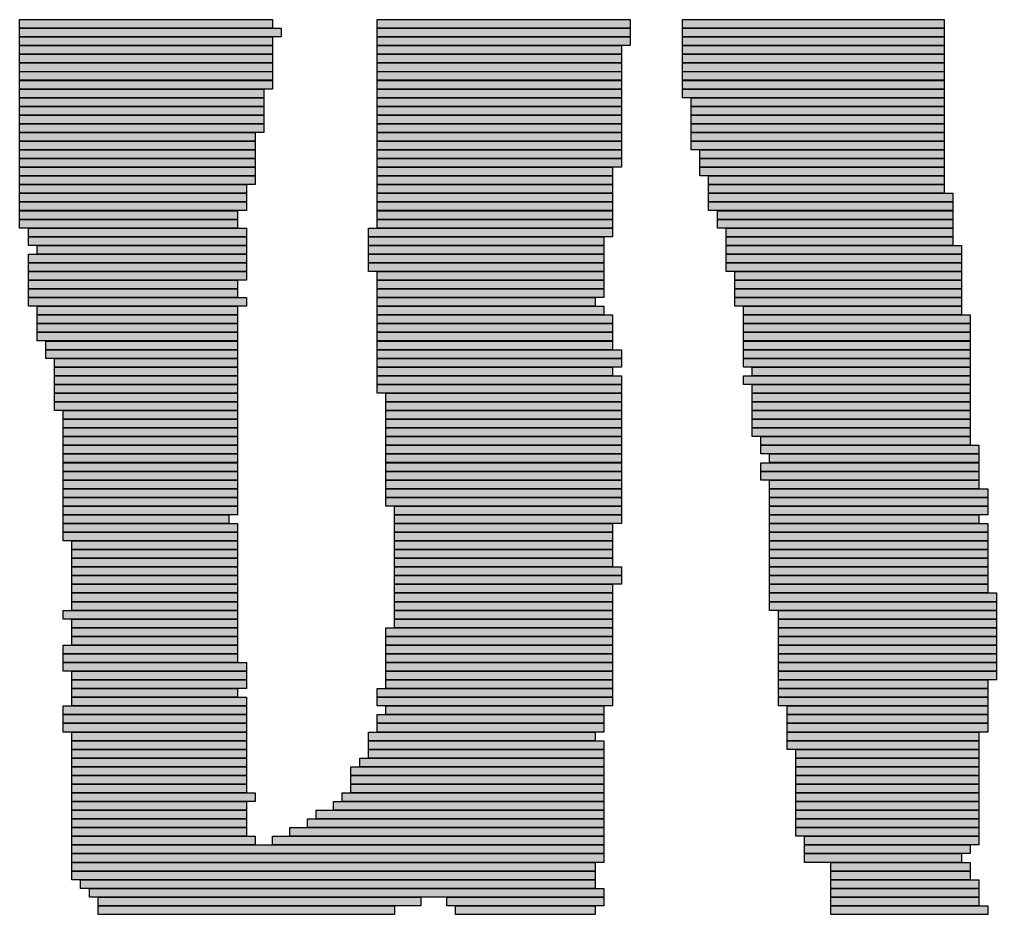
# Model space of a CAD drawing. Header units: millimetres. Extents: x 2 to 42044, y 4087 to 28530.
# Drawn here: x 6440 to 7145, y 8288 to 8933 of the extents above; entities that cross this region are included whole.
import ezdxf

# ---------------------------------------------------------------- set-up
doc = ezdxf.new("R2010")
doc.units = ezdxf.units.MM
doc.header["$LTSCALE"] = 50
doc.layers.add('00_Wand_Bestand', color=7, linetype='Continuous')

msp = doc.modelspace()

# ---------------------------------------------------------------- hatches: boundary and pattern name
at = {"layer": '00_Wand_Bestand'}
for points in [[(6439.96, 8933.33), (6622.54, 8933.33), (6622.54, 8927.04), (6439.96, 8927.04)], [(6698.09, 8933.33), (6880.63, 8933.33), (6880.63, 8927.04), (6698.09, 8927.04)], [(6918.4, 8933.33), (7107.23, 8933.33), (7107.23, 8927.04), (6918.4, 8927.04)], [(6439.96, 8927.05), (6628.83, 8927.05), (6628.83, 8920.8), (6439.96, 8920.8)], [(6698.09, 8927.05), (6880.63, 8927.05), (6880.63, 8920.8), (6698.09, 8920.8)], [(6918.4, 8927.05), (7107.23, 8927.05), (7107.23, 8920.8), (6918.4, 8920.8)], [(6439.96, 8920.8), (6622.54, 8920.8), (6622.54, 8914.52), (6439.96, 8914.52)], [(6698.09, 8920.8), (6880.63, 8920.8), (6880.63, 8914.52), (6698.09, 8914.52)], [(6918.4, 8920.8), (7107.23, 8920.8), (7107.23, 8914.52), (6918.4, 8914.52)], [(6439.96, 8914.52), (6622.54, 8914.52), (6622.54, 8908.24), (6439.96, 8908.24)], [(6698.09, 8914.52), (6874.35, 8914.52), (6874.35, 8908.24), (6698.09, 8908.24)], [(6918.4, 8914.52), (7107.23, 8914.52), (7107.23, 8908.24), (6918.4, 8908.24)], [(6439.96, 8908.24), (6622.54, 8908.24), (6622.54, 8902), (6439.96, 8902)], [(6698.09, 8908.24), (6874.35, 8908.24), (6874.35, 8902), (6698.09, 8902)], [(6918.4, 8908.24), (7107.23, 8908.24), (7107.23, 8902), (6918.4, 8902)], [(6439.96, 8902), (6622.54, 8902), (6622.54, 8895.71), (6439.96, 8895.71)], [(6698.09, 8902), (6874.35, 8902), (6874.35, 8895.71), (6698.09, 8895.71)], [(6918.4, 8902), (7107.23, 8902), (7107.23, 8895.71), (6918.4, 8895.71)], [(6439.96, 8895.72), (6622.54, 8895.72), (6622.54, 8889.47), (6439.96, 8889.47)], [(6698.09, 8895.72), (6874.35, 8895.72), (6874.35, 8889.47), (6698.09, 8889.47)], [(6918.4, 8895.72), (7107.23, 8895.72), (7107.23, 8889.47), (6918.4, 8889.47)], [(6439.96, 8889.44), (6622.54, 8889.44), (6622.54, 8883.16), (6439.96, 8883.16)], [(6698.09, 8889.44), (6874.35, 8889.44), (6874.35, 8883.16), (6698.09, 8883.16)], [(6918.4, 8889.44), (7107.23, 8889.44), (7107.23, 8883.16), (6918.4, 8883.16)], [(6439.96, 8883.16), (6616.22, 8883.16), (6616.22, 8876.88), (6439.96, 8876.88)], [(6439.96, 8876.88), (6616.22, 8876.88), (6616.22, 8870.63), (6439.96, 8870.63)], [(6698.09, 8883.16), (6874.35, 8883.16), (6874.35, 8876.88), (6698.09, 8876.88)], [(6698.09, 8876.88), (6874.35, 8876.88), (6874.35, 8870.63), (6698.09, 8870.63)], [(6918.4, 8883.16), (7107.23, 8883.16), (7107.23, 8876.88), (6918.4, 8876.88)], [(6924.67, 8876.88), (7107.22, 8876.88), (7107.22, 8870.63), (6924.67, 8870.63)], [(6439.96, 8870.64), (6616.22, 8870.64), (6616.22, 8864.35), (6439.96, 8864.35)], [(6698.09, 8870.64), (6874.35, 8870.64), (6874.35, 8864.35), (6698.09, 8864.35)], [(6924.67, 8870.64), (7107.22, 8870.64), (7107.22, 8864.35), (6924.67, 8864.35)], [(6439.96, 8864.36), (6616.22, 8864.36), (6616.22, 8858.11), (6439.96, 8858.11)], [(6698.09, 8864.36), (6874.35, 8864.36), (6874.35, 8858.11), (6698.09, 8858.11)], [(6924.67, 8864.36), (7107.22, 8864.36), (7107.22, 8858.11), (6924.67, 8858.11)], [(6439.96, 8858.11), (6616.22, 8858.11), (6616.22, 8851.83), (6439.96, 8851.83)], [(6698.09, 8858.11), (6874.35, 8858.11), (6874.35, 8851.83), (6698.09, 8851.83)], [(6924.67, 8858.11), (7107.22, 8858.11), (7107.22, 8851.83), (6924.67, 8851.83)], [(6439.96, 8851.83), (6609.94, 8851.83), (6609.94, 8845.59), (6439.96, 8845.59)], [(6698.09, 8851.83), (6874.35, 8851.83), (6874.35, 8845.59), (6698.09, 8845.59)], [(6924.67, 8851.83), (7107.22, 8851.83), (7107.22, 8845.59), (6924.67, 8845.59)], [(6439.96, 8845.59), (6609.94, 8845.59), (6609.94, 8839.31), (6439.96, 8839.31)], [(6698.09, 8845.59), (6874.35, 8845.59), (6874.35, 8839.31), (6698.09, 8839.31)], [(6924.67, 8845.59), (7107.22, 8845.59), (7107.22, 8839.31), (6924.67, 8839.31)], [(6439.96, 8839.28), (6609.94, 8839.28), (6609.94, 8832.99), (6439.96, 8832.99)], [(6698.09, 8839.28), (6874.35, 8839.28), (6874.35, 8832.99), (6698.09, 8832.99)], [(6930.99, 8839.28), (7107.25, 8839.28), (7107.25, 8832.99), (6930.99, 8832.99)], [(6439.96, 8832.99), (6609.94, 8832.99), (6609.94, 8826.75), (6439.96, 8826.75)], [(6698.09, 8832.99), (6874.35, 8832.99), (6874.35, 8826.75), (6698.09, 8826.75)], [(6930.99, 8832.99), (7107.25, 8832.99), (7107.25, 8826.75), (6930.99, 8826.75)], [(6439.96, 8826.75), (6609.94, 8826.75), (6609.94, 8820.47), (6439.96, 8820.47)], [(6439.96, 8820.47), (6609.94, 8820.47), (6609.94, 8814.22), (6439.96, 8814.22)], [(6698.09, 8826.75), (6868.03, 8826.75), (6868.03, 8820.47), (6698.09, 8820.47)], [(6698.09, 8820.47), (6868.03, 8820.47), (6868.03, 8814.22), (6698.09, 8814.22)], [(6930.99, 8826.75), (7107.25, 8826.75), (7107.25, 8820.47), (6930.99, 8820.47)], [(6937.3, 8820.47), (7107.24, 8820.47), (7107.24, 8814.22), (6937.3, 8814.22)], [(6439.96, 8814.23), (6603.65, 8814.23), (6603.65, 8807.94), (6439.96, 8807.94)], [(6698.09, 8814.23), (6868.03, 8814.23), (6868.03, 8807.94), (6698.09, 8807.94)], [(6937.3, 8814.23), (7107.24, 8814.23), (7107.24, 8807.94), (6937.3, 8807.94)], [(6439.96, 8807.95), (6603.65, 8807.95), (6603.65, 8801.67), (6439.96, 8801.67)], [(6698.09, 8807.95), (6868.03, 8807.95), (6868.03, 8801.67), (6698.09, 8801.67)], [(6937.3, 8807.95), (7113.53, 8807.95), (7113.53, 8801.67), (6937.3, 8801.67)], [(6439.96, 8801.67), (6603.65, 8801.67), (6603.65, 8795.42), (6439.96, 8795.42)], [(6698.09, 8801.67), (6868.03, 8801.67), (6868.03, 8795.42), (6698.09, 8795.42)], [(6937.3, 8801.67), (7113.53, 8801.67), (7113.53, 8795.42), (6937.3, 8795.42)], [(6439.96, 8795.39), (6597.33, 8795.39), (6597.33, 8789.11), (6439.96, 8789.11)], [(6698.09, 8795.39), (6868.03, 8795.39), (6868.03, 8789.11), (6698.09, 8789.11)], [(6943.58, 8795.39), (7113.52, 8795.39), (7113.52, 8789.11), (6943.58, 8789.11)], [(6439.96, 8789.11), (6597.33, 8789.11), (6597.33, 8782.86), (6439.96, 8782.86)], [(6698.09, 8789.11), (6868.03, 8789.11), (6868.03, 8782.86), (6698.09, 8782.86)], [(6943.58, 8789.11), (7113.52, 8789.11), (7113.52, 8782.86), (6943.58, 8782.86)], [(6446.31, 8782.86), (6603.68, 8782.86), (6603.68, 8776.58), (6446.31, 8776.58)], [(6691.81, 8782.86), (6868.03, 8782.86), (6868.03, 8776.58), (6691.81, 8776.58)], [(6949.86, 8782.86), (7113.52, 8782.86), (7113.52, 8776.58), (6949.86, 8776.58)], [(6446.31, 8776.59), (6603.68, 8776.59), (6603.68, 8770.3), (6446.31, 8770.3)], [(6691.81, 8776.59), (6861.75, 8776.59), (6861.75, 8770.3), (6691.81, 8770.3)], [(6949.86, 8776.59), (7113.52, 8776.59), (7113.52, 8770.3), (6949.86, 8770.3)], [(6446.31, 8764.06), (6603.68, 8764.06), (6603.68, 8757.78), (6446.31, 8757.78)], [(6452.59, 8770.31), (6603.68, 8770.31), (6603.68, 8764.06), (6452.59, 8764.06)], [(6691.81, 8770.31), (6861.75, 8770.31), (6861.75, 8764.06), (6691.81, 8764.06)], [(6691.81, 8764.06), (6861.75, 8764.06), (6861.75, 8757.78), (6691.81, 8757.78)], [(6949.86, 8770.31), (7119.84, 8770.31), (7119.84, 8764.06), (6949.86, 8764.06)], [(6949.86, 8764.06), (7119.84, 8764.06), (7119.84, 8757.78), (6949.86, 8757.78)], [(6446.31, 8757.78), (6603.68, 8757.78), (6603.68, 8751.54), (6446.31, 8751.54)], [(6691.81, 8757.78), (6861.75, 8757.78), (6861.75, 8751.54), (6691.81, 8751.54)], [(6949.86, 8757.78), (7119.84, 8757.78), (7119.84, 8751.54), (6949.86, 8751.54)], [(6446.31, 8751.51), (6603.68, 8751.51), (6603.68, 8745.22), (6446.31, 8745.22)], [(6698.09, 8751.51), (6861.74, 8751.51), (6861.74, 8745.22), (6698.09, 8745.22)], [(6956.14, 8751.51), (7119.84, 8751.51), (7119.84, 8745.22), (6956.14, 8745.22)], [(6446.31, 8745.22), (6597.36, 8745.22), (6597.36, 8738.94), (6446.31, 8738.94)], [(6698.09, 8745.22), (6861.74, 8745.22), (6861.74, 8738.94), (6698.09, 8738.94)], [(6956.14, 8745.22), (7119.84, 8745.22), (7119.84, 8738.94), (6956.14, 8738.94)], [(6446.31, 8738.94), (6597.36, 8738.94), (6597.36, 8732.7), (6446.31, 8732.7)], [(6698.09, 8738.94), (6861.74, 8738.94), (6861.74, 8732.7), (6698.09, 8732.7)], [(6956.14, 8738.94), (7119.84, 8738.94), (7119.84, 8732.7), (6956.14, 8732.7)], [(6446.31, 8732.7), (6603.68, 8732.7), (6603.68, 8726.42), (6446.31, 8726.42)], [(6698.09, 8732.7), (6855.46, 8732.7), (6855.46, 8726.42), (6698.09, 8726.42)], [(6956.14, 8732.7), (7119.84, 8732.7), (7119.84, 8726.42), (6956.14, 8726.42)], [(6452.59, 8726.42), (6597.35, 8726.42), (6597.35, 8720.17), (6452.59, 8720.17)], [(6698.09, 8726.42), (6861.74, 8726.42), (6861.74, 8720.17), (6698.09, 8720.17)], [(6962.46, 8726.42), (7119.83, 8726.42), (7119.83, 8720.17), (6962.46, 8720.17)], [(6452.59, 8720.18), (6597.35, 8720.18), (6597.35, 8713.89), (6452.59, 8713.89)], [(6698.09, 8720.18), (6868.03, 8720.18), (6868.03, 8713.89), (6698.09, 8713.89)], [(6962.46, 8720.18), (7126.11, 8720.18), (7126.11, 8713.89), (6962.46, 8713.89)], [(6452.59, 8713.9), (6597.35, 8713.9), (6597.35, 8707.61), (6452.59, 8707.61)], [(6452.59, 8707.62), (6597.35, 8707.62), (6597.35, 8701.37), (6452.59, 8701.37)], [(6698.09, 8713.9), (6868.03, 8713.9), (6868.03, 8707.61), (6698.09, 8707.61)], [(6698.09, 8707.62), (6868.03, 8707.62), (6868.03, 8701.37), (6698.09, 8701.37)], [(6962.46, 8713.9), (7126.11, 8713.9), (7126.11, 8707.61), (6962.46, 8707.61)], [(6962.46, 8707.62), (7126.11, 8707.62), (7126.11, 8701.37), (6962.46, 8701.37)], [(6458.87, 8701.34), (6597.35, 8701.34), (6597.35, 8695.05), (6458.87, 8695.05)], [(6698.09, 8701.34), (6868.03, 8701.34), (6868.03, 8695.05), (6698.09, 8695.05)], [(6962.46, 8701.34), (7126.11, 8701.34), (7126.11, 8695.05), (6962.46, 8695.05)], [(6458.87, 8695.06), (6597.35, 8695.06), (6597.35, 8688.81), (6458.87, 8688.81)], [(6698.09, 8695.06), (6874.35, 8695.06), (6874.35, 8688.81), (6698.09, 8688.81)], [(6962.46, 8695.06), (7126.11, 8695.06), (7126.11, 8688.81), (6962.46, 8688.81)], [(6465.18, 8688.82), (6597.34, 8688.82), (6597.34, 8682.53), (6465.18, 8682.53)], [(6698.09, 8688.82), (6874.35, 8688.82), (6874.35, 8682.53), (6698.09, 8682.53)], [(6962.46, 8688.82), (7126.11, 8688.82), (7126.11, 8682.53), (6962.46, 8682.53)], [(6465.18, 8682.54), (6597.34, 8682.54), (6597.34, 8676.25), (6465.18, 8676.25)], [(6698.09, 8682.54), (6868.03, 8682.54), (6868.03, 8676.25), (6698.09, 8676.25)], [(6968.77, 8682.54), (7126.14, 8682.54), (7126.14, 8676.25), (6968.77, 8676.25)], [(6465.18, 8676.26), (6597.34, 8676.26), (6597.34, 8670.01), (6465.18, 8670.01)], [(6698.09, 8676.26), (6874.35, 8676.26), (6874.35, 8670.01), (6698.09, 8670.01)], [(6962.46, 8676.26), (7126.11, 8676.26), (7126.11, 8670.01), (6962.46, 8670.01)], [(6465.18, 8670.01), (6597.34, 8670.01), (6597.34, 8663.73), (6465.18, 8663.73)], [(6698.09, 8670.01), (6874.35, 8670.01), (6874.35, 8663.73), (6698.09, 8663.73)], [(6968.77, 8670.01), (7126.14, 8670.01), (7126.14, 8663.73), (6968.77, 8663.73)], [(6465.18, 8663.73), (6597.34, 8663.73), (6597.34, 8657.48), (6465.18, 8657.48)], [(6704.37, 8663.73), (6874.34, 8663.73), (6874.34, 8657.48), (6704.37, 8657.48)], [(6968.77, 8663.73), (7126.14, 8663.73), (7126.14, 8657.48), (6968.77, 8657.48)], [(6465.18, 8657.46), (6597.34, 8657.46), (6597.34, 8651.17), (6465.18, 8651.17)], [(6471.46, 8651.17), (6597.34, 8651.17), (6597.34, 8644.89), (6471.46, 8644.89)], [(6704.37, 8657.46), (6874.34, 8657.46), (6874.34, 8651.17), (6704.37, 8651.17)], [(6704.37, 8651.17), (6874.34, 8651.17), (6874.34, 8644.89), (6704.37, 8644.89)], [(6968.77, 8657.46), (7126.14, 8657.46), (7126.14, 8651.17), (6968.77, 8651.17)], [(6968.77, 8651.17), (7126.14, 8651.17), (7126.14, 8644.89), (6968.77, 8644.89)], [(6471.46, 8644.89), (6597.34, 8644.89), (6597.34, 8638.65), (6471.46, 8638.65)], [(6704.37, 8644.89), (6874.34, 8644.89), (6874.34, 8638.65), (6704.37, 8638.65)], [(6968.77, 8644.89), (7126.14, 8644.89), (7126.14, 8638.65), (6968.77, 8638.65)], [(6471.46, 8638.65), (6597.34, 8638.65), (6597.34, 8632.37), (6471.46, 8632.37)], [(6704.37, 8638.65), (6874.34, 8638.65), (6874.34, 8632.37), (6704.37, 8632.37)], [(6968.77, 8638.65), (7126.14, 8638.65), (7126.14, 8632.37), (6968.77, 8632.37)], [(6471.46, 8632.37), (6597.34, 8632.37), (6597.34, 8626.12), (6471.46, 8626.12)], [(6704.37, 8632.37), (6874.34, 8632.37), (6874.34, 8626.12), (6704.37, 8626.12)], [(6975.05, 8632.37), (7126.14, 8632.37), (7126.14, 8626.12), (6975.05, 8626.12)], [(6471.46, 8626.13), (6597.34, 8626.13), (6597.34, 8619.84), (6471.46, 8619.84)], [(6704.37, 8626.13), (6874.34, 8626.13), (6874.34, 8619.84), (6704.37, 8619.84)], [(6975.05, 8626.13), (7132.42, 8626.13), (7132.42, 8619.84), (6975.05, 8619.84)], [(6471.46, 8619.85), (6597.34, 8619.85), (6597.34, 8613.56), (6471.46, 8613.56)], [(6704.37, 8619.85), (6874.34, 8619.85), (6874.34, 8613.56), (6704.37, 8613.56)], [(6981.33, 8619.85), (7132.42, 8619.85), (7132.42, 8613.56), (6981.33, 8613.56)], [(6471.46, 8613.53), (6597.34, 8613.53), (6597.34, 8607.28), (6471.46, 8607.28)], [(6704.37, 8613.53), (6874.34, 8613.53), (6874.34, 8607.28), (6704.37, 8607.28)], [(6975.05, 8613.53), (7132.42, 8613.53), (7132.42, 8607.28), (6975.05, 8607.28)], [(6471.46, 8607.29), (6597.34, 8607.29), (6597.34, 8601), (6471.46, 8601)], [(6704.37, 8607.29), (6874.34, 8607.29), (6874.34, 8601), (6704.37, 8601)], [(6975.05, 8607.29), (7132.42, 8607.29), (7132.42, 8601), (6975.05, 8601)], [(6471.46, 8601.01), (6597.34, 8601.01), (6597.34, 8594.76), (6471.46, 8594.76)], [(6471.46, 8594.77), (6597.34, 8594.77), (6597.34, 8588.48), (6471.46, 8588.48)], [(6704.37, 8601.01), (6874.34, 8601.01), (6874.34, 8594.76), (6704.37, 8594.76)], [(6704.37, 8594.77), (6874.34, 8594.77), (6874.34, 8588.48), (6704.37, 8588.48)], [(6981.33, 8601.01), (7132.42, 8601.01), (7132.42, 8594.76), (6981.33, 8594.76)], [(6981.33, 8594.77), (7138.7, 8594.77), (7138.7, 8588.48), (6981.33, 8588.48)], [(6471.46, 8588.48), (6597.34, 8588.48), (6597.34, 8582.2), (6471.46, 8582.2)], [(6704.37, 8588.48), (6874.34, 8588.48), (6874.34, 8582.2), (6704.37, 8582.2)], [(6981.33, 8588.48), (7138.7, 8588.48), (7138.7, 8582.2), (6981.33, 8582.2)], [(6471.46, 8582.2), (6597.34, 8582.2), (6597.34, 8575.96), (6471.46, 8575.96)], [(6710.64, 8582.2), (6874.34, 8582.2), (6874.34, 8575.96), (6710.64, 8575.96)], [(6981.33, 8582.2), (7138.7, 8582.2), (7138.7, 8575.96), (6981.33, 8575.96)], [(6471.46, 8575.96), (6591.05, 8575.96), (6591.05, 8569.68), (6471.46, 8569.68)], [(6710.64, 8575.96), (6874.34, 8575.96), (6874.34, 8569.68), (6710.64, 8569.68)], [(6981.33, 8575.96), (7132.42, 8575.96), (7132.42, 8569.68), (6981.33, 8569.68)], [(6471.46, 8569.69), (6597.34, 8569.69), (6597.34, 8563.43), (6471.46, 8563.43)], [(6710.64, 8569.69), (6868.02, 8569.69), (6868.02, 8563.43), (6710.64, 8563.43)], [(6981.33, 8569.69), (7138.7, 8569.69), (7138.7, 8563.43), (6981.33, 8563.43)], [(6471.46, 8563.4), (6597.34, 8563.4), (6597.34, 8557.12), (6471.46, 8557.12)], [(6710.64, 8563.4), (6868.02, 8563.4), (6868.02, 8557.12), (6710.64, 8557.12)], [(6981.33, 8563.4), (7138.7, 8563.4), (7138.7, 8557.12), (6981.33, 8557.12)], [(6477.74, 8557.12), (6597.33, 8557.12), (6597.33, 8550.84), (6477.74, 8550.84)], [(6710.64, 8557.12), (6868.02, 8557.12), (6868.02, 8550.84), (6710.64, 8550.84)], [(6981.33, 8557.12), (7138.7, 8557.12), (7138.7, 8550.84), (6981.33, 8550.84)], [(6477.74, 8550.84), (6597.33, 8550.84), (6597.33, 8544.59), (6477.74, 8544.59)], [(6710.64, 8550.84), (6868.02, 8550.84), (6868.02, 8544.59), (6710.64, 8544.59)], [(6981.33, 8550.84), (7138.7, 8550.84), (7138.7, 8544.59), (6981.33, 8544.59)], [(6477.74, 8544.6), (6597.33, 8544.6), (6597.33, 8538.32), (6477.74, 8538.32)], [(6710.64, 8544.6), (6868.02, 8544.6), (6868.02, 8538.32), (6710.64, 8538.32)], [(6981.33, 8544.6), (7138.7, 8544.6), (7138.7, 8538.32), (6981.33, 8538.32)], [(6477.74, 8538.32), (6597.33, 8538.32), (6597.33, 8532.07), (6477.74, 8532.07)], [(6477.74, 8532.07), (6597.33, 8532.07), (6597.33, 8525.79), (6477.74, 8525.79)], [(6710.64, 8538.32), (6874.34, 8538.32), (6874.34, 8532.07), (6710.64, 8532.07)], [(6710.64, 8532.07), (6874.34, 8532.07), (6874.34, 8525.79), (6710.64, 8525.79)], [(6981.33, 8538.32), (7138.7, 8538.32), (7138.7, 8532.07), (6981.33, 8532.07)], [(6981.33, 8532.07), (7138.7, 8532.07), (7138.7, 8525.79), (6981.33, 8525.79)], [(6477.74, 8525.8), (6597.33, 8525.8), (6597.33, 8519.55), (6477.74, 8519.55)], [(6710.64, 8525.8), (6868.02, 8525.8), (6868.02, 8519.55), (6710.64, 8519.55)], [(6981.33, 8525.8), (7138.7, 8525.8), (7138.7, 8519.55), (6981.33, 8519.55)], [(6477.74, 8519.52), (6597.33, 8519.52), (6597.33, 8513.23), (6477.74, 8513.23)], [(6710.64, 8519.52), (6868.02, 8519.52), (6868.02, 8513.23), (6710.64, 8513.23)], [(6981.33, 8519.52), (7145.02, 8519.52), (7145.02, 8513.23), (6981.33, 8513.23)], [(6477.74, 8513.24), (6597.33, 8513.24), (6597.33, 8506.95), (6477.74, 8506.95)], [(6710.64, 8513.24), (6868.02, 8513.24), (6868.02, 8506.95), (6710.64, 8506.95)], [(6981.33, 8513.24), (7145.02, 8513.24), (7145.02, 8506.95), (6981.33, 8506.95)], [(6471.46, 8506.96), (6597.34, 8506.96), (6597.34, 8500.71), (6471.46, 8500.71)], [(6710.64, 8506.96), (6868.02, 8506.96), (6868.02, 8500.71), (6710.64, 8500.71)], [(6987.65, 8506.96), (7145.02, 8506.96), (7145.02, 8500.71), (6987.65, 8500.71)], [(6477.74, 8500.72), (6597.33, 8500.72), (6597.33, 8494.43), (6477.74, 8494.43)], [(6710.64, 8500.72), (6868.02, 8500.72), (6868.02, 8494.43), (6710.64, 8494.43)], [(6987.65, 8500.72), (7145.02, 8500.72), (7145.02, 8494.43), (6987.65, 8494.43)], [(6477.74, 8494.43), (6597.33, 8494.43), (6597.33, 8488.19), (6477.74, 8488.19)], [(6704.37, 8494.43), (6868.02, 8494.43), (6868.02, 8488.19), (6704.37, 8488.19)], [(6987.65, 8494.43), (7145.02, 8494.43), (7145.02, 8488.19), (6987.65, 8488.19)], [(6477.74, 8488.19), (6597.33, 8488.19), (6597.33, 8481.91), (6477.74, 8481.91)], [(6704.37, 8488.19), (6868.02, 8488.19), (6868.02, 8481.91), (6704.37, 8481.91)], [(6987.65, 8488.19), (7145.02, 8488.19), (7145.02, 8481.91), (6987.65, 8481.91)], [(6471.46, 8481.91), (6597.34, 8481.91), (6597.34, 8475.63), (6471.46, 8475.63)], [(6471.46, 8475.6), (6597.34, 8475.6), (6597.34, 8469.35), (6471.46, 8469.35)], [(6704.37, 8481.91), (6868.02, 8481.91), (6868.02, 8475.63), (6704.37, 8475.63)], [(6704.37, 8475.6), (6868.02, 8475.6), (6868.02, 8469.35), (6704.37, 8469.35)], [(6987.65, 8481.91), (7145.02, 8481.91), (7145.02, 8475.63), (6987.65, 8475.63)], [(6987.65, 8475.6), (7145.02, 8475.6), (7145.02, 8469.35), (6987.65, 8469.35)], [(6471.46, 8469.35), (6603.66, 8469.35), (6603.66, 8463.07), (6471.46, 8463.07)], [(6704.37, 8469.35), (6868.02, 8469.35), (6868.02, 8463.07), (6704.37, 8463.07)], [(6987.65, 8469.35), (7145.02, 8469.35), (7145.02, 8463.07), (6987.65, 8463.07)], [(6477.74, 8463.07), (6603.65, 8463.07), (6603.65, 8456.82), (6477.74, 8456.82)], [(6704.37, 8463.07), (6868.02, 8463.07), (6868.02, 8456.82), (6704.37, 8456.82)], [(6987.65, 8463.07), (7145.02, 8463.07), (7145.02, 8456.82), (6987.65, 8456.82)], [(6477.74, 8456.83), (6603.65, 8456.83), (6603.65, 8450.55), (6477.74, 8450.55)], [(6704.37, 8456.83), (6868.02, 8456.83), (6868.02, 8450.55), (6704.37, 8450.55)], [(6987.65, 8456.83), (7138.7, 8456.83), (7138.7, 8450.55), (6987.65, 8450.55)], [(6477.74, 8450.55), (6597.33, 8450.55), (6597.33, 8444.26), (6477.74, 8444.26)], [(6698.09, 8450.55), (6868.03, 8450.55), (6868.03, 8444.26), (6698.09, 8444.26)], [(6987.65, 8450.55), (7138.7, 8450.55), (7138.7, 8444.26), (6987.65, 8444.26)], [(6477.74, 8444.27), (6603.65, 8444.27), (6603.65, 8438.02), (6477.74, 8438.02)], [(6698.09, 8444.27), (6868.03, 8444.27), (6868.03, 8438.02), (6698.09, 8438.02)], [(6987.65, 8444.27), (7138.7, 8444.27), (7138.7, 8438.02), (6987.65, 8438.02)], [(6471.46, 8438.03), (6603.66, 8438.03), (6603.66, 8431.74), (6471.46, 8431.74)], [(6704.37, 8438.03), (6861.74, 8438.03), (6861.74, 8431.74), (6704.37, 8431.74)], [(6993.93, 8438.03), (7138.69, 8438.03), (7138.69, 8431.74), (6993.93, 8431.74)], [(6471.46, 8431.74), (6603.66, 8431.74), (6603.66, 8425.5), (6471.46, 8425.5)], [(6698.09, 8431.74), (6861.74, 8431.74), (6861.74, 8425.5), (6698.09, 8425.5)], [(6993.93, 8431.74), (7138.69, 8431.74), (7138.69, 8425.5), (6993.93, 8425.5)], [(6471.46, 8425.47), (6603.66, 8425.47), (6603.66, 8419.18), (6471.46, 8419.18)], [(6477.74, 8419.19), (6603.65, 8419.19), (6603.65, 8412.9), (6477.74, 8412.9)], [(6691.81, 8419.19), (6855.46, 8419.19), (6855.46, 8412.9), (6691.81, 8412.9)], [(6698.09, 8425.47), (6861.74, 8425.47), (6861.74, 8419.18), (6698.09, 8419.18)], [(6993.93, 8425.47), (7138.69, 8425.47), (7138.69, 8419.18), (6993.93, 8419.18)], [(6993.93, 8419.19), (7132.41, 8419.19), (7132.41, 8412.9), (6993.93, 8412.9)], [(6477.74, 8412.91), (6603.65, 8412.91), (6603.65, 8406.66), (6477.74, 8406.66)], [(6691.81, 8412.91), (6861.75, 8412.91), (6861.75, 8406.66), (6691.81, 8406.66)], [(6993.93, 8412.91), (7132.41, 8412.91), (7132.41, 8406.66), (6993.93, 8406.66)], [(6477.74, 8406.66), (6603.65, 8406.66), (6603.65, 8400.38), (6477.74, 8400.38)], [(6691.81, 8406.66), (6861.75, 8406.66), (6861.75, 8400.38), (6691.81, 8400.38)], [(7000.2, 8406.66), (7132.4, 8406.66), (7132.4, 8400.38), (7000.2, 8400.38)], [(6477.74, 8400.38), (6603.65, 8400.38), (6603.65, 8394.14), (6477.74, 8394.14)], [(6685.46, 8400.38), (6861.72, 8400.38), (6861.72, 8394.14), (6685.46, 8394.14)], [(7000.2, 8400.38), (7132.4, 8400.38), (7132.4, 8394.14), (7000.2, 8394.14)], [(6477.74, 8394.14), (6603.65, 8394.14), (6603.65, 8387.86), (6477.74, 8387.86)], [(6679.18, 8394.14), (6861.73, 8394.14), (6861.73, 8387.86), (6679.18, 8387.86)], [(7000.2, 8394.14), (7132.4, 8394.14), (7132.4, 8387.86), (7000.2, 8387.86)], [(6477.74, 8387.86), (6603.65, 8387.86), (6603.65, 8381.58), (6477.74, 8381.58)], [(6679.18, 8387.86), (6861.73, 8387.86), (6861.73, 8381.58), (6679.18, 8381.58)], [(7000.2, 8387.86), (7132.4, 8387.86), (7132.4, 8381.58), (7000.2, 8381.58)], [(6477.74, 8381.54), (6603.65, 8381.54), (6603.65, 8375.3), (6477.74, 8375.3)], [(6679.18, 8381.54), (6861.73, 8381.54), (6861.73, 8375.3), (6679.18, 8375.3)], [(7000.2, 8381.54), (7132.4, 8381.54), (7132.4, 8375.3), (7000.2, 8375.3)], [(6477.74, 8375.3), (6609.94, 8375.3), (6609.94, 8369.02), (6477.74, 8369.02)], [(6672.9, 8375.3), (6861.73, 8375.3), (6861.73, 8369.02), (6672.9, 8369.02)], [(7000.2, 8375.3), (7132.4, 8375.3), (7132.4, 8369.02), (7000.2, 8369.02)], [(6477.74, 8369.02), (6603.65, 8369.02), (6603.65, 8362.77), (6477.74, 8362.77)], [(6477.74, 8362.78), (6603.65, 8362.78), (6603.65, 8356.49), (6477.74, 8356.49)], [(6654.02, 8362.78), (6861.75, 8362.78), (6861.75, 8356.49), (6654.02, 8356.49)], [(6666.62, 8369.02), (6861.73, 8369.02), (6861.73, 8362.77), (6666.62, 8362.77)], [(7000.2, 8369.02), (7132.4, 8369.02), (7132.4, 8362.77), (7000.2, 8362.77)], [(7000.2, 8362.78), (7132.4, 8362.78), (7132.4, 8356.49), (7000.2, 8356.49)], [(6477.74, 8356.5), (6603.65, 8356.5), (6603.65, 8350.22), (6477.74, 8350.22)], [(6647.74, 8356.5), (6861.75, 8356.5), (6861.75, 8350.22), (6647.74, 8350.22)], [(7000.2, 8356.5), (7132.4, 8356.5), (7132.4, 8350.22), (7000.2, 8350.22)], [(6477.74, 8350.22), (6603.65, 8350.22), (6603.65, 8343.97), (6477.74, 8343.97)], [(6635.12, 8350.22), (6861.73, 8350.22), (6861.73, 8343.97), (6635.12, 8343.97)], [(7000.2, 8350.22), (7132.4, 8350.22), (7132.4, 8343.97), (7000.2, 8343.97)], [(6477.74, 8343.98), (6609.94, 8343.98), (6609.94, 8337.69), (6477.74, 8337.69)], [(6622.56, 8343.98), (6861.74, 8343.98), (6861.74, 8337.69), (6622.56, 8337.69)], [(7006.52, 8343.98), (7132.39, 8343.98), (7132.39, 8337.69), (7006.52, 8337.69)], [(6477.74, 8337.66), (6861.73, 8337.66), (6861.73, 8331.41), (6477.74, 8331.41)], [(7006.52, 8337.66), (7126.11, 8337.66), (7126.11, 8331.41), (7006.52, 8331.41)], [(6477.74, 8331.41), (6861.73, 8331.41), (6861.73, 8325.13), (6477.74, 8325.13)], [(7006.52, 8331.41), (7119.82, 8331.41), (7119.82, 8325.13), (7006.52, 8325.13)], [(6477.74, 8325.14), (6855.44, 8325.14), (6855.44, 8318.85), (6477.74, 8318.85)], [(7025.39, 8325.14), (7126.13, 8325.14), (7126.13, 8318.85), (7025.39, 8318.85)], [(6477.74, 8318.86), (6855.44, 8318.86), (6855.44, 8312.61), (6477.74, 8312.61)], [(7025.39, 8318.86), (7126.13, 8318.86), (7126.13, 8312.61), (7025.39, 8312.61)], [(6484.02, 8312.61), (6855.44, 8312.61), (6855.44, 8306.33), (6484.02, 8306.33)], [(6490.37, 8306.33), (6861.75, 8306.33), (6861.75, 8300.09), (6490.37, 8300.09)], [(7025.39, 8312.61), (7132.42, 8312.61), (7132.42, 8306.33), (7025.39, 8306.33)], [(7025.39, 8306.33), (7132.42, 8306.33), (7132.42, 8300.09), (7025.39, 8300.09)], [(6496.65, 8300.09), (6729.55, 8300.09), (6729.55, 8293.81), (6496.65, 8293.81)], [(6748.43, 8300.09), (6861.73, 8300.09), (6861.73, 8293.81), (6748.43, 8293.81)], [(7025.39, 8300.09), (7132.42, 8300.09), (7132.42, 8293.81), (7025.39, 8293.81)], [(6496.65, 8293.81), (6710.66, 8293.81), (6710.66, 8287.53), (6496.65, 8287.53)], [(6754.71, 8293.81), (6855.44, 8293.81), (6855.44, 8287.53), (6754.71, 8287.53)], [(7025.39, 8293.81), (7138.7, 8293.81), (7138.7, 8287.53), (7025.39, 8287.53)]]:
    msp.add_hatch(color=7, dxfattribs=at).paths.add_polyline_path(points)

# ---------------------------------------------------------------- linework, layer by layer
for points in [[(6439.96, 8933.33), (6622.54, 8933.33), (6622.54, 8927.04), (6439.96, 8927.04)], [(6698.09, 8933.33), (6880.63, 8933.33), (6880.63, 8927.04), (6698.09, 8927.04)], [(6918.4, 8933.33), (7107.23, 8933.33), (7107.23, 8927.04), (6918.4, 8927.04)], [(6439.96, 8927.05), (6628.83, 8927.05), (6628.83, 8920.8), (6439.96, 8920.8)], [(6698.09, 8927.05), (6880.63, 8927.05), (6880.63, 8920.8), (6698.09, 8920.8)], [(6918.4, 8927.05), (7107.23, 8927.05), (7107.23, 8920.8), (6918.4, 8920.8)], [(6439.96, 8920.8), (6622.54, 8920.8), (6622.54, 8914.52), (6439.96, 8914.52)], [(6698.09, 8920.8), (6880.63, 8920.8), (6880.63, 8914.52), (6698.09, 8914.52)], [(6918.4, 8920.8), (7107.23, 8920.8), (7107.23, 8914.52), (6918.4, 8914.52)], [(6439.96, 8914.52), (6622.54, 8914.52), (6622.54, 8908.24), (6439.96, 8908.24)], [(6698.09, 8914.52), (6874.35, 8914.52), (6874.35, 8908.24), (6698.09, 8908.24)], [(6918.4, 8914.52), (7107.23, 8914.52), (7107.23, 8908.24), (6918.4, 8908.24)], [(6439.96, 8908.24), (6622.54, 8908.24), (6622.54, 8902), (6439.96, 8902)], [(6698.09, 8908.24), (6874.35, 8908.24), (6874.35, 8902), (6698.09, 8902)], [(6918.4, 8908.24), (7107.23, 8908.24), (7107.23, 8902), (6918.4, 8902)], [(6439.96, 8902), (6622.54, 8902), (6622.54, 8895.71), (6439.96, 8895.71)], [(6698.09, 8902), (6874.35, 8902), (6874.35, 8895.71), (6698.09, 8895.71)], [(6918.4, 8902), (7107.23, 8902), (7107.23, 8895.71), (6918.4, 8895.71)], [(6439.96, 8895.72), (6622.54, 8895.72), (6622.54, 8889.47), (6439.96, 8889.47)], [(6698.09, 8895.72), (6874.35, 8895.72), (6874.35, 8889.47), (6698.09, 8889.47)], [(6918.4, 8895.72), (7107.23, 8895.72), (7107.23, 8889.47), (6918.4, 8889.47)], [(6439.96, 8889.44), (6622.54, 8889.44), (6622.54, 8883.16), (6439.96, 8883.16)], [(6698.09, 8889.44), (6874.35, 8889.44), (6874.35, 8883.16), (6698.09, 8883.16)], [(6918.4, 8889.44), (7107.23, 8889.44), (7107.23, 8883.16), (6918.4, 8883.16)], [(6439.96, 8883.16), (6616.22, 8883.16), (6616.22, 8876.88), (6439.96, 8876.88)], [(6439.96, 8876.88), (6616.22, 8876.88), (6616.22, 8870.63), (6439.96, 8870.63)], [(6698.09, 8883.16), (6874.35, 8883.16), (6874.35, 8876.88), (6698.09, 8876.88)], [(6698.09, 8876.88), (6874.35, 8876.88), (6874.35, 8870.63), (6698.09, 8870.63)], [(6918.4, 8883.16), (7107.23, 8883.16), (7107.23, 8876.88), (6918.4, 8876.88)], [(6924.67, 8876.88), (7107.22, 8876.88), (7107.22, 8870.63), (6924.67, 8870.63)], [(6439.96, 8870.64), (6616.22, 8870.64), (6616.22, 8864.35), (6439.96, 8864.35)], [(6698.09, 8870.64), (6874.35, 8870.64), (6874.35, 8864.35), (6698.09, 8864.35)], [(6924.67, 8870.64), (7107.22, 8870.64), (7107.22, 8864.35), (6924.67, 8864.35)], [(6439.96, 8864.36), (6616.22, 8864.36), (6616.22, 8858.11), (6439.96, 8858.11)], [(6698.09, 8864.36), (6874.35, 8864.36), (6874.35, 8858.11), (6698.09, 8858.11)], [(6924.67, 8864.36), (7107.22, 8864.36), (7107.22, 8858.11), (6924.67, 8858.11)], [(6439.96, 8858.11), (6616.22, 8858.11), (6616.22, 8851.83), (6439.96, 8851.83)], [(6698.09, 8858.11), (6874.35, 8858.11), (6874.35, 8851.83), (6698.09, 8851.83)], [(6924.67, 8858.11), (7107.22, 8858.11), (7107.22, 8851.83), (6924.67, 8851.83)], [(6439.96, 8851.83), (6609.94, 8851.83), (6609.94, 8845.59), (6439.96, 8845.59)], [(6698.09, 8851.83), (6874.35, 8851.83), (6874.35, 8845.59), (6698.09, 8845.59)], [(6924.67, 8851.83), (7107.22, 8851.83), (7107.22, 8845.59), (6924.67, 8845.59)], [(6439.96, 8845.59), (6609.94, 8845.59), (6609.94, 8839.31), (6439.96, 8839.31)], [(6698.09, 8845.59), (6874.35, 8845.59), (6874.35, 8839.31), (6698.09, 8839.31)], [(6924.67, 8845.59), (7107.22, 8845.59), (7107.22, 8839.31), (6924.67, 8839.31)], [(6439.96, 8839.28), (6609.94, 8839.28), (6609.94, 8832.99), (6439.96, 8832.99)], [(6698.09, 8839.28), (6874.35, 8839.28), (6874.35, 8832.99), (6698.09, 8832.99)], [(6930.99, 8839.28), (7107.25, 8839.28), (7107.25, 8832.99), (6930.99, 8832.99)], [(6439.96, 8832.99), (6609.94, 8832.99), (6609.94, 8826.75), (6439.96, 8826.75)], [(6698.09, 8832.99), (6874.35, 8832.99), (6874.35, 8826.75), (6698.09, 8826.75)], [(6930.99, 8832.99), (7107.25, 8832.99), (7107.25, 8826.75), (6930.99, 8826.75)], [(6439.96, 8826.75), (6609.94, 8826.75), (6609.94, 8820.47), (6439.96, 8820.47)], [(6439.96, 8820.47), (6609.94, 8820.47), (6609.94, 8814.22), (6439.96, 8814.22)], [(6698.09, 8826.75), (6868.03, 8826.75), (6868.03, 8820.47), (6698.09, 8820.47)], [(6698.09, 8820.47), (6868.03, 8820.47), (6868.03, 8814.22), (6698.09, 8814.22)], [(6930.99, 8826.75), (7107.25, 8826.75), (7107.25, 8820.47), (6930.99, 8820.47)], [(6937.3, 8820.47), (7107.24, 8820.47), (7107.24, 8814.22), (6937.3, 8814.22)], [(6439.96, 8814.23), (6603.65, 8814.23), (6603.65, 8807.94), (6439.96, 8807.94)], [(6698.09, 8814.23), (6868.03, 8814.23), (6868.03, 8807.94), (6698.09, 8807.94)], [(6937.3, 8814.23), (7107.24, 8814.23), (7107.24, 8807.94), (6937.3, 8807.94)], [(6439.96, 8807.95), (6603.65, 8807.95), (6603.65, 8801.67), (6439.96, 8801.67)], [(6698.09, 8807.95), (6868.03, 8807.95), (6868.03, 8801.67), (6698.09, 8801.67)], [(6937.3, 8807.95), (7113.53, 8807.95), (7113.53, 8801.67), (6937.3, 8801.67)], [(6439.96, 8801.67), (6603.65, 8801.67), (6603.65, 8795.42), (6439.96, 8795.42)], [(6698.09, 8801.67), (6868.03, 8801.67), (6868.03, 8795.42), (6698.09, 8795.42)], [(6937.3, 8801.67), (7113.53, 8801.67), (7113.53, 8795.42), (6937.3, 8795.42)], [(6439.96, 8795.39), (6597.33, 8795.39), (6597.33, 8789.11), (6439.96, 8789.11)], [(6698.09, 8795.39), (6868.03, 8795.39), (6868.03, 8789.11), (6698.09, 8789.11)], [(6943.58, 8795.39), (7113.52, 8795.39), (7113.52, 8789.11), (6943.58, 8789.11)], [(6439.96, 8789.11), (6597.33, 8789.11), (6597.33, 8782.86), (6439.96, 8782.86)], [(6698.09, 8789.11), (6868.03, 8789.11), (6868.03, 8782.86), (6698.09, 8782.86)], [(6943.58, 8789.11), (7113.52, 8789.11), (7113.52, 8782.86), (6943.58, 8782.86)], [(6446.31, 8782.86), (6603.68, 8782.86), (6603.68, 8776.58), (6446.31, 8776.58)], [(6691.81, 8782.86), (6868.03, 8782.86), (6868.03, 8776.58), (6691.81, 8776.58)], [(6949.86, 8782.86), (7113.52, 8782.86), (7113.52, 8776.58), (6949.86, 8776.58)], [(6446.31, 8776.59), (6603.68, 8776.59), (6603.68, 8770.3), (6446.31, 8770.3)], [(6691.81, 8776.59), (6861.75, 8776.59), (6861.75, 8770.3), (6691.81, 8770.3)], [(6949.86, 8776.59), (7113.52, 8776.59), (7113.52, 8770.3), (6949.86, 8770.3)], [(6446.31, 8764.06), (6603.68, 8764.06), (6603.68, 8757.78), (6446.31, 8757.78)], [(6452.59, 8770.31), (6603.68, 8770.31), (6603.68, 8764.06), (6452.59, 8764.06)], [(6691.81, 8770.31), (6861.75, 8770.31), (6861.75, 8764.06), (6691.81, 8764.06)], [(6691.81, 8764.06), (6861.75, 8764.06), (6861.75, 8757.78), (6691.81, 8757.78)], [(6949.86, 8770.31), (7119.84, 8770.31), (7119.84, 8764.06), (6949.86, 8764.06)], [(6949.86, 8764.06), (7119.84, 8764.06), (7119.84, 8757.78), (6949.86, 8757.78)], [(6446.31, 8757.78), (6603.68, 8757.78), (6603.68, 8751.54), (6446.31, 8751.54)], [(6691.81, 8757.78), (6861.75, 8757.78), (6861.75, 8751.54), (6691.81, 8751.54)], [(6949.86, 8757.78), (7119.84, 8757.78), (7119.84, 8751.54), (6949.86, 8751.54)], [(6446.31, 8751.51), (6603.68, 8751.51), (6603.68, 8745.22), (6446.31, 8745.22)], [(6698.09, 8751.51), (6861.74, 8751.51), (6861.74, 8745.22), (6698.09, 8745.22)], [(6956.14, 8751.51), (7119.84, 8751.51), (7119.84, 8745.22), (6956.14, 8745.22)], [(6446.31, 8745.22), (6597.36, 8745.22), (6597.36, 8738.94), (6446.31, 8738.94)], [(6698.09, 8745.22), (6861.74, 8745.22), (6861.74, 8738.94), (6698.09, 8738.94)], [(6956.14, 8745.22), (7119.84, 8745.22), (7119.84, 8738.94), (6956.14, 8738.94)], [(6446.31, 8738.94), (6597.36, 8738.94), (6597.36, 8732.7), (6446.31, 8732.7)], [(6698.09, 8738.94), (6861.74, 8738.94), (6861.74, 8732.7), (6698.09, 8732.7)], [(6956.14, 8738.94), (7119.84, 8738.94), (7119.84, 8732.7), (6956.14, 8732.7)], [(6446.31, 8732.7), (6603.68, 8732.7), (6603.68, 8726.42), (6446.31, 8726.42)], [(6698.09, 8732.7), (6855.46, 8732.7), (6855.46, 8726.42), (6698.09, 8726.42)], [(6956.14, 8732.7), (7119.84, 8732.7), (7119.84, 8726.42), (6956.14, 8726.42)], [(6452.59, 8726.42), (6597.35, 8726.42), (6597.35, 8720.17), (6452.59, 8720.17)], [(6698.09, 8726.42), (6861.74, 8726.42), (6861.74, 8720.17), (6698.09, 8720.17)], [(6962.46, 8726.42), (7119.83, 8726.42), (7119.83, 8720.17), (6962.46, 8720.17)], [(6452.59, 8720.18), (6597.35, 8720.18), (6597.35, 8713.89), (6452.59, 8713.89)], [(6698.09, 8720.18), (6868.03, 8720.18), (6868.03, 8713.89), (6698.09, 8713.89)], [(6962.46, 8720.18), (7126.11, 8720.18), (7126.11, 8713.89), (6962.46, 8713.89)], [(6452.59, 8713.9), (6597.35, 8713.9), (6597.35, 8707.61), (6452.59, 8707.61)], [(6452.59, 8707.62), (6597.35, 8707.62), (6597.35, 8701.37), (6452.59, 8701.37)], [(6698.09, 8713.9), (6868.03, 8713.9), (6868.03, 8707.61), (6698.09, 8707.61)], [(6698.09, 8707.62), (6868.03, 8707.62), (6868.03, 8701.37), (6698.09, 8701.37)], [(6962.46, 8713.9), (7126.11, 8713.9), (7126.11, 8707.61), (6962.46, 8707.61)], [(6962.46, 8707.62), (7126.11, 8707.62), (7126.11, 8701.37), (6962.46, 8701.37)], [(6458.87, 8701.34), (6597.35, 8701.34), (6597.35, 8695.05), (6458.87, 8695.05)], [(6698.09, 8701.34), (6868.03, 8701.34), (6868.03, 8695.05), (6698.09, 8695.05)], [(6962.46, 8701.34), (7126.11, 8701.34), (7126.11, 8695.05), (6962.46, 8695.05)], [(6458.87, 8695.06), (6597.35, 8695.06), (6597.35, 8688.81), (6458.87, 8688.81)], [(6698.09, 8695.06), (6874.35, 8695.06), (6874.35, 8688.81), (6698.09, 8688.81)], [(6962.46, 8695.06), (7126.11, 8695.06), (7126.11, 8688.81), (6962.46, 8688.81)], [(6465.18, 8688.82), (6597.34, 8688.82), (6597.34, 8682.53), (6465.18, 8682.53)], [(6698.09, 8688.82), (6874.35, 8688.82), (6874.35, 8682.53), (6698.09, 8682.53)], [(6962.46, 8688.82), (7126.11, 8688.82), (7126.11, 8682.53), (6962.46, 8682.53)], [(6465.18, 8682.54), (6597.34, 8682.54), (6597.34, 8676.25), (6465.18, 8676.25)], [(6698.09, 8682.54), (6868.03, 8682.54), (6868.03, 8676.25), (6698.09, 8676.25)], [(6968.77, 8682.54), (7126.14, 8682.54), (7126.14, 8676.25), (6968.77, 8676.25)], [(6465.18, 8676.26), (6597.34, 8676.26), (6597.34, 8670.01), (6465.18, 8670.01)], [(6698.09, 8676.26), (6874.35, 8676.26), (6874.35, 8670.01), (6698.09, 8670.01)], [(6962.46, 8676.26), (7126.11, 8676.26), (7126.11, 8670.01), (6962.46, 8670.01)], [(6465.18, 8670.01), (6597.34, 8670.01), (6597.34, 8663.73), (6465.18, 8663.73)], [(6698.09, 8670.01), (6874.35, 8670.01), (6874.35, 8663.73), (6698.09, 8663.73)], [(6968.77, 8670.01), (7126.14, 8670.01), (7126.14, 8663.73), (6968.77, 8663.73)], [(6465.18, 8663.73), (6597.34, 8663.73), (6597.34, 8657.48), (6465.18, 8657.48)], [(6704.37, 8663.73), (6874.34, 8663.73), (6874.34, 8657.48), (6704.37, 8657.48)], [(6968.77, 8663.73), (7126.14, 8663.73), (7126.14, 8657.48), (6968.77, 8657.48)], [(6465.18, 8657.46), (6597.34, 8657.46), (6597.34, 8651.17), (6465.18, 8651.17)], [(6471.46, 8651.17), (6597.34, 8651.17), (6597.34, 8644.89), (6471.46, 8644.89)], [(6704.37, 8657.46), (6874.34, 8657.46), (6874.34, 8651.17), (6704.37, 8651.17)], [(6704.37, 8651.17), (6874.34, 8651.17), (6874.34, 8644.89), (6704.37, 8644.89)], [(6968.77, 8657.46), (7126.14, 8657.46), (7126.14, 8651.17), (6968.77, 8651.17)], [(6968.77, 8651.17), (7126.14, 8651.17), (7126.14, 8644.89), (6968.77, 8644.89)], [(6471.46, 8644.89), (6597.34, 8644.89), (6597.34, 8638.65), (6471.46, 8638.65)], [(6704.37, 8644.89), (6874.34, 8644.89), (6874.34, 8638.65), (6704.37, 8638.65)], [(6968.77, 8644.89), (7126.14, 8644.89), (7126.14, 8638.65), (6968.77, 8638.65)], [(6471.46, 8638.65), (6597.34, 8638.65), (6597.34, 8632.37), (6471.46, 8632.37)], [(6704.37, 8638.65), (6874.34, 8638.65), (6874.34, 8632.37), (6704.37, 8632.37)], [(6968.77, 8638.65), (7126.14, 8638.65), (7126.14, 8632.37), (6968.77, 8632.37)], [(6471.46, 8632.37), (6597.34, 8632.37), (6597.34, 8626.12), (6471.46, 8626.12)], [(6704.37, 8632.37), (6874.34, 8632.37), (6874.34, 8626.12), (6704.37, 8626.12)], [(6975.05, 8632.37), (7126.14, 8632.37), (7126.14, 8626.12), (6975.05, 8626.12)], [(6471.46, 8626.13), (6597.34, 8626.13), (6597.34, 8619.84), (6471.46, 8619.84)], [(6704.37, 8626.13), (6874.34, 8626.13), (6874.34, 8619.84), (6704.37, 8619.84)], [(6975.05, 8626.13), (7132.42, 8626.13), (7132.42, 8619.84), (6975.05, 8619.84)], [(6471.46, 8619.85), (6597.34, 8619.85), (6597.34, 8613.56), (6471.46, 8613.56)], [(6704.37, 8619.85), (6874.34, 8619.85), (6874.34, 8613.56), (6704.37, 8613.56)], [(6981.33, 8619.85), (7132.42, 8619.85), (7132.42, 8613.56), (6981.33, 8613.56)], [(6471.46, 8613.53), (6597.34, 8613.53), (6597.34, 8607.28), (6471.46, 8607.28)], [(6704.37, 8613.53), (6874.34, 8613.53), (6874.34, 8607.28), (6704.37, 8607.28)], [(6975.05, 8613.53), (7132.42, 8613.53), (7132.42, 8607.28), (6975.05, 8607.28)], [(6471.46, 8607.29), (6597.34, 8607.29), (6597.34, 8601), (6471.46, 8601)], [(6704.37, 8607.29), (6874.34, 8607.29), (6874.34, 8601), (6704.37, 8601)], [(6975.05, 8607.29), (7132.42, 8607.29), (7132.42, 8601), (6975.05, 8601)], [(6471.46, 8601.01), (6597.34, 8601.01), (6597.34, 8594.76), (6471.46, 8594.76)], [(6471.46, 8594.77), (6597.34, 8594.77), (6597.34, 8588.48), (6471.46, 8588.48)], [(6704.37, 8601.01), (6874.34, 8601.01), (6874.34, 8594.76), (6704.37, 8594.76)], [(6704.37, 8594.77), (6874.34, 8594.77), (6874.34, 8588.48), (6704.37, 8588.48)], [(6981.33, 8601.01), (7132.42, 8601.01), (7132.42, 8594.76), (6981.33, 8594.76)], [(6981.33, 8594.77), (7138.7, 8594.77), (7138.7, 8588.48), (6981.33, 8588.48)], [(6471.46, 8588.48), (6597.34, 8588.48), (6597.34, 8582.2), (6471.46, 8582.2)], [(6704.37, 8588.48), (6874.34, 8588.48), (6874.34, 8582.2), (6704.37, 8582.2)], [(6981.33, 8588.48), (7138.7, 8588.48), (7138.7, 8582.2), (6981.33, 8582.2)], [(6471.46, 8582.2), (6597.34, 8582.2), (6597.34, 8575.96), (6471.46, 8575.96)], [(6710.64, 8582.2), (6874.34, 8582.2), (6874.34, 8575.96), (6710.64, 8575.96)], [(6981.33, 8582.2), (7138.7, 8582.2), (7138.7, 8575.96), (6981.33, 8575.96)], [(6471.46, 8575.96), (6591.05, 8575.96), (6591.05, 8569.68), (6471.46, 8569.68)], [(6710.64, 8575.96), (6874.34, 8575.96), (6874.34, 8569.68), (6710.64, 8569.68)], [(6981.33, 8575.96), (7132.42, 8575.96), (7132.42, 8569.68), (6981.33, 8569.68)], [(6471.46, 8569.69), (6597.34, 8569.69), (6597.34, 8563.43), (6471.46, 8563.43)], [(6710.64, 8569.69), (6868.02, 8569.69), (6868.02, 8563.43), (6710.64, 8563.43)], [(6981.33, 8569.69), (7138.7, 8569.69), (7138.7, 8563.43), (6981.33, 8563.43)], [(6471.46, 8563.4), (6597.34, 8563.4), (6597.34, 8557.12), (6471.46, 8557.12)], [(6710.64, 8563.4), (6868.02, 8563.4), (6868.02, 8557.12), (6710.64, 8557.12)], [(6981.33, 8563.4), (7138.7, 8563.4), (7138.7, 8557.12), (6981.33, 8557.12)], [(6477.74, 8557.12), (6597.33, 8557.12), (6597.33, 8550.84), (6477.74, 8550.84)], [(6710.64, 8557.12), (6868.02, 8557.12), (6868.02, 8550.84), (6710.64, 8550.84)], [(6981.33, 8557.12), (7138.7, 8557.12), (7138.7, 8550.84), (6981.33, 8550.84)], [(6477.74, 8550.84), (6597.33, 8550.84), (6597.33, 8544.59), (6477.74, 8544.59)], [(6710.64, 8550.84), (6868.02, 8550.84), (6868.02, 8544.59), (6710.64, 8544.59)], [(6981.33, 8550.84), (7138.7, 8550.84), (7138.7, 8544.59), (6981.33, 8544.59)], [(6477.74, 8544.6), (6597.33, 8544.6), (6597.33, 8538.32), (6477.74, 8538.32)], [(6710.64, 8544.6), (6868.02, 8544.6), (6868.02, 8538.32), (6710.64, 8538.32)], [(6981.33, 8544.6), (7138.7, 8544.6), (7138.7, 8538.32), (6981.33, 8538.32)], [(6477.74, 8538.32), (6597.33, 8538.32), (6597.33, 8532.07), (6477.74, 8532.07)], [(6477.74, 8532.07), (6597.33, 8532.07), (6597.33, 8525.79), (6477.74, 8525.79)], [(6710.64, 8538.32), (6874.34, 8538.32), (6874.34, 8532.07), (6710.64, 8532.07)], [(6710.64, 8532.07), (6874.34, 8532.07), (6874.34, 8525.79), (6710.64, 8525.79)], [(6981.33, 8538.32), (7138.7, 8538.32), (7138.7, 8532.07), (6981.33, 8532.07)], [(6981.33, 8532.07), (7138.7, 8532.07), (7138.7, 8525.79), (6981.33, 8525.79)], [(6477.74, 8525.8), (6597.33, 8525.8), (6597.33, 8519.55), (6477.74, 8519.55)], [(6710.64, 8525.8), (6868.02, 8525.8), (6868.02, 8519.55), (6710.64, 8519.55)], [(6981.33, 8525.8), (7138.7, 8525.8), (7138.7, 8519.55), (6981.33, 8519.55)], [(6477.74, 8519.52), (6597.33, 8519.52), (6597.33, 8513.23), (6477.74, 8513.23)], [(6710.64, 8519.52), (6868.02, 8519.52), (6868.02, 8513.23), (6710.64, 8513.23)], [(6981.33, 8519.52), (7145.02, 8519.52), (7145.02, 8513.23), (6981.33, 8513.23)], [(6477.74, 8513.24), (6597.33, 8513.24), (6597.33, 8506.95), (6477.74, 8506.95)], [(6710.64, 8513.24), (6868.02, 8513.24), (6868.02, 8506.95), (6710.64, 8506.95)], [(6981.33, 8513.24), (7145.02, 8513.24), (7145.02, 8506.95), (6981.33, 8506.95)], [(6471.46, 8506.96), (6597.34, 8506.96), (6597.34, 8500.71), (6471.46, 8500.71)], [(6710.64, 8506.96), (6868.02, 8506.96), (6868.02, 8500.71), (6710.64, 8500.71)], [(6987.65, 8506.96), (7145.02, 8506.96), (7145.02, 8500.71), (6987.65, 8500.71)], [(6477.74, 8500.72), (6597.33, 8500.72), (6597.33, 8494.43), (6477.74, 8494.43)], [(6710.64, 8500.72), (6868.02, 8500.72), (6868.02, 8494.43), (6710.64, 8494.43)], [(6987.65, 8500.72), (7145.02, 8500.72), (7145.02, 8494.43), (6987.65, 8494.43)], [(6477.74, 8494.43), (6597.33, 8494.43), (6597.33, 8488.19), (6477.74, 8488.19)], [(6704.37, 8494.43), (6868.02, 8494.43), (6868.02, 8488.19), (6704.37, 8488.19)], [(6987.65, 8494.43), (7145.02, 8494.43), (7145.02, 8488.19), (6987.65, 8488.19)], [(6477.74, 8488.19), (6597.33, 8488.19), (6597.33, 8481.91), (6477.74, 8481.91)], [(6704.37, 8488.19), (6868.02, 8488.19), (6868.02, 8481.91), (6704.37, 8481.91)], [(6987.65, 8488.19), (7145.02, 8488.19), (7145.02, 8481.91), (6987.65, 8481.91)], [(6471.46, 8481.91), (6597.34, 8481.91), (6597.34, 8475.63), (6471.46, 8475.63)], [(6471.46, 8475.6), (6597.34, 8475.6), (6597.34, 8469.35), (6471.46, 8469.35)], [(6704.37, 8481.91), (6868.02, 8481.91), (6868.02, 8475.63), (6704.37, 8475.63)], [(6704.37, 8475.6), (6868.02, 8475.6), (6868.02, 8469.35), (6704.37, 8469.35)], [(6987.65, 8481.91), (7145.02, 8481.91), (7145.02, 8475.63), (6987.65, 8475.63)], [(6987.65, 8475.6), (7145.02, 8475.6), (7145.02, 8469.35), (6987.65, 8469.35)], [(6471.46, 8469.35), (6603.66, 8469.35), (6603.66, 8463.07), (6471.46, 8463.07)], [(6704.37, 8469.35), (6868.02, 8469.35), (6868.02, 8463.07), (6704.37, 8463.07)], [(6987.65, 8469.35), (7145.02, 8469.35), (7145.02, 8463.07), (6987.65, 8463.07)], [(6477.74, 8463.07), (6603.65, 8463.07), (6603.65, 8456.82), (6477.74, 8456.82)], [(6704.37, 8463.07), (6868.02, 8463.07), (6868.02, 8456.82), (6704.37, 8456.82)], [(6987.65, 8463.07), (7145.02, 8463.07), (7145.02, 8456.82), (6987.65, 8456.82)], [(6477.74, 8456.83), (6603.65, 8456.83), (6603.65, 8450.55), (6477.74, 8450.55)], [(6704.37, 8456.83), (6868.02, 8456.83), (6868.02, 8450.55), (6704.37, 8450.55)], [(6987.65, 8456.83), (7138.7, 8456.83), (7138.7, 8450.55), (6987.65, 8450.55)], [(6477.74, 8450.55), (6597.33, 8450.55), (6597.33, 8444.26), (6477.74, 8444.26)], [(6698.09, 8450.55), (6868.03, 8450.55), (6868.03, 8444.26), (6698.09, 8444.26)], [(6987.65, 8450.55), (7138.7, 8450.55), (7138.7, 8444.26), (6987.65, 8444.26)], [(6477.74, 8444.27), (6603.65, 8444.27), (6603.65, 8438.02), (6477.74, 8438.02)], [(6698.09, 8444.27), (6868.03, 8444.27), (6868.03, 8438.02), (6698.09, 8438.02)], [(6987.65, 8444.27), (7138.7, 8444.27), (7138.7, 8438.02), (6987.65, 8438.02)], [(6471.46, 8438.03), (6603.66, 8438.03), (6603.66, 8431.74), (6471.46, 8431.74)], [(6704.37, 8438.03), (6861.74, 8438.03), (6861.74, 8431.74), (6704.37, 8431.74)], [(6993.93, 8438.03), (7138.69, 8438.03), (7138.69, 8431.74), (6993.93, 8431.74)], [(6471.46, 8431.74), (6603.66, 8431.74), (6603.66, 8425.5), (6471.46, 8425.5)], [(6698.09, 8431.74), (6861.74, 8431.74), (6861.74, 8425.5), (6698.09, 8425.5)], [(6993.93, 8431.74), (7138.69, 8431.74), (7138.69, 8425.5), (6993.93, 8425.5)], [(6471.46, 8425.47), (6603.66, 8425.47), (6603.66, 8419.18), (6471.46, 8419.18)], [(6477.74, 8419.19), (6603.65, 8419.19), (6603.65, 8412.9), (6477.74, 8412.9)], [(6691.81, 8419.19), (6855.46, 8419.19), (6855.46, 8412.9), (6691.81, 8412.9)], [(6698.09, 8425.47), (6861.74, 8425.47), (6861.74, 8419.18), (6698.09, 8419.18)], [(6993.93, 8425.47), (7138.69, 8425.47), (7138.69, 8419.18), (6993.93, 8419.18)], [(6993.93, 8419.19), (7132.41, 8419.19), (7132.41, 8412.9), (6993.93, 8412.9)], [(6477.74, 8412.91), (6603.65, 8412.91), (6603.65, 8406.66), (6477.74, 8406.66)], [(6691.81, 8412.91), (6861.75, 8412.91), (6861.75, 8406.66), (6691.81, 8406.66)], [(6993.93, 8412.91), (7132.41, 8412.91), (7132.41, 8406.66), (6993.93, 8406.66)], [(6477.74, 8406.66), (6603.65, 8406.66), (6603.65, 8400.38), (6477.74, 8400.38)], [(6691.81, 8406.66), (6861.75, 8406.66), (6861.75, 8400.38), (6691.81, 8400.38)], [(7000.2, 8406.66), (7132.4, 8406.66), (7132.4, 8400.38), (7000.2, 8400.38)], [(6477.74, 8400.38), (6603.65, 8400.38), (6603.65, 8394.14), (6477.74, 8394.14)], [(6685.46, 8400.38), (6861.72, 8400.38), (6861.72, 8394.14), (6685.46, 8394.14)], [(7000.2, 8400.38), (7132.4, 8400.38), (7132.4, 8394.14), (7000.2, 8394.14)], [(6477.74, 8394.14), (6603.65, 8394.14), (6603.65, 8387.86), (6477.74, 8387.86)], [(6679.18, 8394.14), (6861.73, 8394.14), (6861.73, 8387.86), (6679.18, 8387.86)], [(7000.2, 8394.14), (7132.4, 8394.14), (7132.4, 8387.86), (7000.2, 8387.86)], [(6477.74, 8387.86), (6603.65, 8387.86), (6603.65, 8381.58), (6477.74, 8381.58)], [(6679.18, 8387.86), (6861.73, 8387.86), (6861.73, 8381.58), (6679.18, 8381.58)], [(7000.2, 8387.86), (7132.4, 8387.86), (7132.4, 8381.58), (7000.2, 8381.58)], [(6477.74, 8381.54), (6603.65, 8381.54), (6603.65, 8375.3), (6477.74, 8375.3)], [(6679.18, 8381.54), (6861.73, 8381.54), (6861.73, 8375.3), (6679.18, 8375.3)], [(7000.2, 8381.54), (7132.4, 8381.54), (7132.4, 8375.3), (7000.2, 8375.3)], [(6477.74, 8375.3), (6609.94, 8375.3), (6609.94, 8369.02), (6477.74, 8369.02)], [(6672.9, 8375.3), (6861.73, 8375.3), (6861.73, 8369.02), (6672.9, 8369.02)], [(7000.2, 8375.3), (7132.4, 8375.3), (7132.4, 8369.02), (7000.2, 8369.02)], [(6477.74, 8369.02), (6603.65, 8369.02), (6603.65, 8362.77), (6477.74, 8362.77)], [(6477.74, 8362.78), (6603.65, 8362.78), (6603.65, 8356.49), (6477.74, 8356.49)], [(6654.02, 8362.78), (6861.75, 8362.78), (6861.75, 8356.49), (6654.02, 8356.49)], [(6666.62, 8369.02), (6861.73, 8369.02), (6861.73, 8362.77), (6666.62, 8362.77)], [(7000.2, 8369.02), (7132.4, 8369.02), (7132.4, 8362.77), (7000.2, 8362.77)], [(7000.2, 8362.78), (7132.4, 8362.78), (7132.4, 8356.49), (7000.2, 8356.49)], [(6477.74, 8356.5), (6603.65, 8356.5), (6603.65, 8350.22), (6477.74, 8350.22)], [(6647.74, 8356.5), (6861.75, 8356.5), (6861.75, 8350.22), (6647.74, 8350.22)], [(7000.2, 8356.5), (7132.4, 8356.5), (7132.4, 8350.22), (7000.2, 8350.22)], [(6477.74, 8350.22), (6603.65, 8350.22), (6603.65, 8343.97), (6477.74, 8343.97)], [(6635.12, 8350.22), (6861.73, 8350.22), (6861.73, 8343.97), (6635.12, 8343.97)], [(7000.2, 8350.22), (7132.4, 8350.22), (7132.4, 8343.97), (7000.2, 8343.97)], [(6477.74, 8343.98), (6609.94, 8343.98), (6609.94, 8337.69), (6477.74, 8337.69)], [(6622.56, 8343.98), (6861.74, 8343.98), (6861.74, 8337.69), (6622.56, 8337.69)], [(7006.52, 8343.98), (7132.39, 8343.98), (7132.39, 8337.69), (7006.52, 8337.69)], [(6477.74, 8337.66), (6861.73, 8337.66), (6861.73, 8331.41), (6477.74, 8331.41)], [(7006.52, 8337.66), (7126.11, 8337.66), (7126.11, 8331.41), (7006.52, 8331.41)], [(6477.74, 8331.41), (6861.73, 8331.41), (6861.73, 8325.13), (6477.74, 8325.13)], [(7006.52, 8331.41), (7119.82, 8331.41), (7119.82, 8325.13), (7006.52, 8325.13)], [(6477.74, 8325.14), (6855.44, 8325.14), (6855.44, 8318.85), (6477.74, 8318.85)], [(7025.39, 8325.14), (7126.13, 8325.14), (7126.13, 8318.85), (7025.39, 8318.85)], [(6477.74, 8318.86), (6855.44, 8318.86), (6855.44, 8312.61), (6477.74, 8312.61)], [(7025.39, 8318.86), (7126.13, 8318.86), (7126.13, 8312.61), (7025.39, 8312.61)], [(6484.02, 8312.61), (6855.44, 8312.61), (6855.44, 8306.33), (6484.02, 8306.33)], [(6490.37, 8306.33), (6861.75, 8306.33), (6861.75, 8300.09), (6490.37, 8300.09)], [(7025.39, 8312.61), (7132.42, 8312.61), (7132.42, 8306.33), (7025.39, 8306.33)], [(7025.39, 8306.33), (7132.42, 8306.33), (7132.42, 8300.09), (7025.39, 8300.09)], [(6496.65, 8300.09), (6729.55, 8300.09), (6729.55, 8293.81), (6496.65, 8293.81)], [(6748.43, 8300.09), (6861.73, 8300.09), (6861.73, 8293.81), (6748.43, 8293.81)], [(7025.39, 8300.09), (7132.42, 8300.09), (7132.42, 8293.81), (7025.39, 8293.81)], [(6496.65, 8293.81), (6710.66, 8293.81), (6710.66, 8287.53), (6496.65, 8287.53)], [(6754.71, 8293.81), (6855.44, 8293.81), (6855.44, 8287.53), (6754.71, 8287.53)], [(7025.39, 8293.81), (7138.7, 8293.81), (7138.7, 8287.53), (7025.39, 8287.53)]]:
    msp.add_lwpolyline(points, close=True, dxfattribs=at)

doc.saveas('drawing.dxf')
